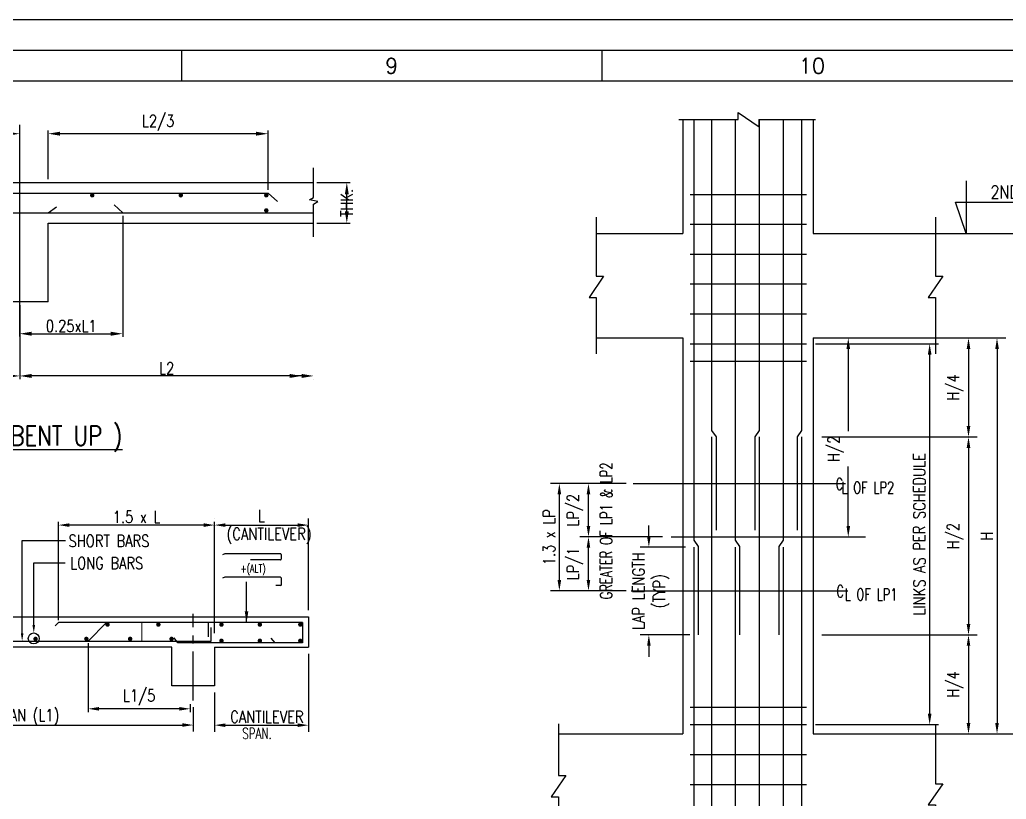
# Model space of a CAD drawing. Extents: x 482149 to 629471, y -388107 to -272741.
# Drawn here: x 585690 to 608373, y -290658 to -272741 of the extents above; entities that cross this region are included whole.
import ezdxf
from ezdxf.enums import TextEntityAlignment as Align
from ezdxf.lldxf.tags import DXFTag

# ---------------------------------------------------------------- set-up
doc = ezdxf.new("R2010")
doc.units = 0
doc.header["$LTSCALE"] = 500
doc.header["$MEASUREMENT"] = 0
doc.linetypes.add('CENTER2', pattern=[1.125, 0.75, -0.125, 0.125, -0.125])
doc.layers.get('DEFPOINTS').update_dxf_attribs({"color": 4})
for name, color, linetype in [('CEN', 8, 'CENTER'), ('CENTERLINE', 8, 'CENTER2'), ('col & circal', 8, 'CENTER2'), ('CUTOUT2', 9, 'Continuous'), ('DIM', 5, 'Continuous'), ('dimention', 7, 'Continuous'), ('hat', 8, 'Continuous'), ('LINK', 2, 'Continuous'), ('PNA', 10, 'Continuous'), ('S-CONCRET LINE', 4, 'Continuous'), ('S-REINFORCEMENT', 6, 'Continuous'), ('S-SCHEDULE', 2, 'Continuous'), ('S-TEXT-1', 4, 'Continuous'), ('S-TITLE', 6, 'Continuous'), ('ST', 6, 'Continuous'), ('TXT1', 2, 'Continuous')]:
    doc.layers.add(name, color=color, linetype=linetype)
doc.layers.add('LINE', color=253, linetype='Continuous', lineweight=18)
doc.styles.add('ROMAND', font='simplex.shx')
doc.styles.add('ROMANS', font='simplex.shx', dxfattribs={"width": 0.8, "height": 275, "bigfont": 'bigfont.shx'})
tags = doc.linetypes.add('CENTER', pattern=[2, 1.25, -0.25, 0.25, -0.25]).pattern_tags.tags
tags[10:11] = [DXFTag(74, 4), DXFTag(75, 0), DXFTag(340, '0'), DXFTag(46, 1.0), DXFTag(50, 0.0), DXFTag(44, 0.0), DXFTag(45, 0.0)]
tags[8:9] = [DXFTag(74, 4), DXFTag(75, 0), DXFTag(340, '0'), DXFTag(46, 1.0), DXFTag(50, 0.0), DXFTag(44, 0.0), DXFTag(45, 0.0)]
tags[6:7] = [DXFTag(74, 4), DXFTag(75, 0), DXFTag(340, '0'), DXFTag(46, 1.0), DXFTag(50, 0.0), DXFTag(44, 0.0), DXFTag(45, 0.0)]
tags[4:5] = [DXFTag(74, 4), DXFTag(75, 0), DXFTag(340, '0'), DXFTag(46, 1.0), DXFTag(50, 0.0), DXFTag(44, 0.0), DXFTag(45, 0.0)]
doc.dimstyles.new('5', dxfattribs={"dimtxt": 250, "dimasz": 250, "dimexe": 60, "dimexo": 60, "dimgap": 150, "dimtad": 1, "dimdec": 0, "dimlfac": 0.2, "dimzin": 0, "dimdsep": 46, "dimtxsty": 'ROMANS', "dimcen": -250, "dimclrd": 5, "dimclre": 5, "dimclrt": 4, "dimadec": 0, "dimazin": 0, "dimtfac": 1, "dimtdec": 0, "dimtix": 1, "dimtofl": 0, "dimtmove": 2, "dimatfit": 3, "dimfxl": 0, "dimtolj": 1, "dimtzin": 0, "dimarcsym": 0})
doc.dimstyles.new('Copy of INT2TIMES', dxfattribs={"dimtxt": 300, "dimasz": 275, "dimexe": 75, "dimexo": 75, "dimgap": 40, "dimtad": 1, "dimdec": 0, "dimlfac": 0.5, "dimrnd": 5, "dimzin": 0, "dimdsep": 46, "dimtxsty": 'ROMANS', "dimcen": -1, "dimclrd": 5, "dimclre": 5, "dimclrt": 4, "dimadec": 0, "dimazin": 0, "dimtfac": 1, "dimtdec": 0, "dimtix": 1, "dimtofl": 0, "dimtmove": 2, "dimatfit": 3, "dimfxl": 0, "dimtolj": 1, "dimtzin": 0, "dimarcsym": 0})
doc.dimstyles.new('Copy(2) of Standard', dxfattribs={"dimtxt": 300, "dimasz": 250, "dimexe": 75, "dimexo": 50, "dimgap": 50, "dimtad": 1, "dimdec": 0, "dimrnd": 5, "dimzin": 0, "dimdsep": 46, "dimtxsty": 'ROMANS', "dimcen": 0, "dimclrd": 5, "dimclre": 5, "dimclrt": 4, "dimadec": 0, "dimazin": 0, "dimtfac": 1, "dimtdec": 0, "dimtofl": 0, "dimtmove": 0, "dimatfit": 3, "dimfxl": 0, "dimtolj": 1, "dimtzin": 0, "dimarcsym": 0})
doc.dimstyles.new('dim25', dxfattribs={"dimtxt": 250, "dimasz": 250, "dimexe": 200, "dimexo": 200, "dimgap": 100, "dimtad": 1, "dimdec": 0, "dimlfac": 0.25, "dimzin": 0, "dimdsep": 46, "dimtxsty": 'ROMANS', "dimcen": 0, "dimclrd": 5, "dimclre": 5, "dimclrt": 4, "dimadec": 0, "dimazin": 0, "dimtfac": 1, "dimtdec": 0, "dimtix": 1, "dimtofl": 0, "dimtmove": 2, "dimatfit": 3, "dimfxl": 0, "dimtolj": 1, "dimtzin": 0, "dimlwd": -1, "dimlwe": -1, "dimarcsym": 0})
doc.dimstyles.new('INT1', dxfattribs={"dimtxt": 250, "dimasz": 250, "dimexe": 150, "dimexo": 60, "dimgap": 75, "dimtad": 1, "dimdec": 0, "dimzin": 0, "dimdsep": 46, "dimtxsty": 'ROMANS', "dimcen": -250, "dimclrd": 5, "dimclre": 5, "dimclrt": 4, "dimadec": 0, "dimazin": 0, "dimtfac": 1, "dimtdec": 0, "dimtix": 1, "dimtofl": 0, "dimtmove": 2, "dimatfit": 3, "dimfxl": 0, "dimtolj": 1, "dimtzin": 0, "dimarcsym": 0})

# ---------------------------------------------------------------- blocks, each defined once
blk = doc.blocks.new('A1')
at = {"flags": 128}
blk.add_lwpolyline([(0, 0), (82779, 0), (82779, 58231), (0, 58231)], close=True, dxfattribs=at)
at = {"layer": 'PNA'}
for p, q in [((54858, 57739), (54858, 57247)), ((61592, 57739), (61592, 57247))]:
    blk.add_line(p, q, dxfattribs=at)
at = {"layer": 'PNA', "color": 1}
for points in [[(984, 492), (82287, 492), (82287, 57739), (984, 57739)], [(1969, 984), (81794, 984), (81794, 57247), (1969, 57247)]]:
    blk.add_lwpolyline(points, close=True, dxfattribs=at)
at = {"layer": 'PNA', "style": 'ROMANS'}
for s, height, p in [('9', 246, (58226, 57493)), ('10', 246.1, (64960, 57493))]:
    blk.add_text(s, height=height, dxfattribs=at).set_placement(p, align=Align.MIDDLE)
blk = doc.blocks.new('*D51')
at = {"layer": 'DEFPOINTS', "color": 0}
for p in [(589681, -288390), (589681, -288952), (579972, -288982)]:
    blk.add_point(p, dxfattribs=at)
at = {"layer": 'DIM', "color": 5, "lineweight": -2}
for p, q in [((589681, -288540), (589681, -289102)), ((579972, -288832), (579972, -288802)), ((580222, -288952), (589431, -288952))]:
    blk.add_line(p, q, dxfattribs=at)
at = {"layer": 'DIM', "color": 5}
for points in [[(580222, -288910), (580222, -288993), (579972, -288952)], [(589431, -288993), (589431, -288910), (589681, -288952)]]:
    blk.add_solid(points, dxfattribs=at)
blk = doc.blocks.new('*D57')
at = {"layer": 'DEFPOINTS', "color": 0}
for p in [(592328, -287165), (590171, -288053), (592328, -288955)]:
    blk.add_point(p, dxfattribs=at)
at = {"layer": 'DIM', "color": 5, "lineweight": -2}
for p, q in [((592328, -287315), (592328, -289105)), ((590171, -288203), (590171, -289105)), ((590421, -288955), (592078, -288955))]:
    blk.add_line(p, q, dxfattribs=at)
at = {"layer": 'DIM', "color": 5}
for points in [[(590421, -288914), (590421, -288997), (590171, -288955)], [(592078, -288997), (592078, -288914), (592328, -288955)]]:
    blk.add_solid(points, dxfattribs=at)
at = {"layer": 'DIM', "color": 4, "insert": (591249, -288880), "char_height": 275, "attachment_point": 5, "style": 'ROMANS'}
blk.add_mtext('\\A1;   ', dxfattribs=at)
blk = doc.blocks.new('*D58')
at = {"layer": 'DEFPOINTS', "color": 0}
for p in [(586583, -284356), (586583, -286592), (590171, -286894)]:
    blk.add_point(p, dxfattribs=at)
at = {"layer": 'DIM', "color": 5, "lineweight": -2}
for p, q in [((586583, -286542), (586583, -284281)), ((589921, -284356), (586833, -284356)), ((590171, -286844), (590171, -284281))]:
    blk.add_line(p, q, dxfattribs=at)
at = {"layer": 'DIM', "color": 5}
for points in [[(586833, -284315), (586833, -284398), (586583, -284356)], [(589921, -284398), (589921, -284315), (590171, -284356)]]:
    blk.add_solid(points, dxfattribs=at)
at = {"layer": 'DIM', "color": 4, "insert": (588377, -284169), "char_height": 275, "attachment_point": 5, "style": 'ROMANS'}
blk.add_mtext('\\A1;1.5 x L', dxfattribs=at)
blk = doc.blocks.new('*D59')
at = {"layer": 'DEFPOINTS', "color": 0}
for p in [(590171, -284356), (592328, -284356), (592328, -286464)]:
    blk.add_point(p, dxfattribs=at)
at = {"layer": 'DIM', "color": 5, "lineweight": -2}
for p, q in [((590171, -284206), (590171, -284206)), ((592328, -286314), (592328, -284206)), ((590421, -284356), (592078, -284356))]:
    blk.add_line(p, q, dxfattribs=at)
at = {"layer": 'DIM', "color": 5}
for points in [[(590421, -284315), (590421, -284398), (590171, -284356)], [(592078, -284398), (592078, -284315), (592328, -284356)]]:
    blk.add_solid(points, dxfattribs=at)
at = {"layer": 'DIM', "color": 4, "insert": (591249, -284144), "char_height": 275, "attachment_point": 5, "style": 'ROMANS'}
blk.add_mtext('\\A1;L', dxfattribs=at)
blk = doc.blocks.new('*D98')
at = {"layer": 'DEFPOINTS', "color": 0}
for p in [(598097, -283400), (599836, -283400), (599836, -285866)]:
    blk.add_point(p, dxfattribs=at)
at = {"layer": 'DIM', "color": 5}
for p, q in [((599636, -283400), (597897, -283400)), ((598097, -285616), (598097, -283650)), ((599636, -285866), (597897, -285866))]:
    blk.add_line(p, q, dxfattribs=at)
for points in [[(598056, -283650), (598139, -283650), (598097, -283400)], [(598056, -285616), (598139, -285616), (598097, -285866)]]:
    blk.add_solid(points, dxfattribs=at)
at = {"layer": 'DIM', "color": 4, "insert": (597860, -284633), "char_height": 275, "attachment_point": 5, "rotation": 90, "style": 'ROMANS'}
blk.add_mtext('\\A1;1.3 x LP', dxfattribs=at)
blk = doc.blocks.new('*D101')
at = {"layer": 'DEFPOINTS', "color": 0}
for p in [(598767, -284628), (600666, -284628), (599836, -285866)]:
    blk.add_point(p, dxfattribs=at)
at = {"layer": 'DIM', "color": 5}
for p, q in [((600466, -284628), (598567, -284628)), ((598767, -285616), (598767, -284878)), ((599636, -285866), (598567, -285866))]:
    blk.add_line(p, q, dxfattribs=at)
for points in [[(598725, -284878), (598808, -284878), (598767, -284628)], [(598725, -285616), (598808, -285616), (598767, -285866)]]:
    blk.add_solid(points, dxfattribs=at)
at = {"layer": 'DIM', "color": 4, "insert": (598457, -285247), "char_height": 275, "attachment_point": 5, "rotation": 90, "style": 'ROMANS'}
blk.add_mtext('\\A1;LP/1', dxfattribs=at)
blk = doc.blocks.new('*D102')
at = {"layer": 'DEFPOINTS', "color": 0}
for p in [(598767, -283400), (599836, -283400), (600666, -284628)]:
    blk.add_point(p, dxfattribs=at)
at = {"layer": 'DIM', "color": 5}
for p, q in [((599636, -283400), (598567, -283400)), ((598767, -284378), (598767, -283650)), ((600466, -284628), (598567, -284628))]:
    blk.add_line(p, q, dxfattribs=at)
for points in [[(598725, -283650), (598808, -283650), (598767, -283400)], [(598725, -284378), (598808, -284378), (598767, -284628)]]:
    blk.add_solid(points, dxfattribs=at)
at = {"layer": 'DIM', "color": 4, "insert": (598457, -284014), "char_height": 275, "attachment_point": 5, "rotation": 90, "style": 'ROMANS'}
blk.add_mtext('\\A1;LP/2', dxfattribs=at)
blk = doc.blocks.new('*D112')
at = {"layer": 'DEFPOINTS', "color": 0}
for p in [(606443, -280056), (606289, -289156), (608160, -289156)]:
    blk.add_point(p, dxfattribs=at)
at = {"layer": 'DIM', "color": 5}
for p, q in [((606643, -280056), (608360, -280056)), ((608160, -280306), (608160, -288906)), ((606489, -289156), (608360, -289156))]:
    blk.add_line(p, q, dxfattribs=at)
for points in [[(608119, -280306), (608202, -280306), (608160, -280056)], [(608119, -288906), (608202, -288906), (608160, -289156)]]:
    blk.add_solid(points, dxfattribs=at)
at = {"layer": 'DIM', "color": 4, "insert": (607923, -284606), "char_height": 275, "attachment_point": 5, "rotation": 90, "style": 'ROMANS'}
blk.add_mtext('\\A1;H', dxfattribs=at)
blk = doc.blocks.new('*D113')
at = {"layer": 'DEFPOINTS', "color": 0}
for p in [(603935, -280056), (603935, -284628), (604740, -284628)]:
    blk.add_point(p, dxfattribs=at)
at = {"layer": 'DIM', "color": 5}
for p, q in [((604135, -280056), (604940, -280056)), ((604740, -280306), (604740, -282199)), ((604740, -284378), (604740, -283007)), ((604135, -284628), (604940, -284628))]:
    blk.add_line(p, q, dxfattribs=at)
for points in [[(604699, -280306), (604782, -280306), (604740, -280056)], [(604699, -284378), (604782, -284378), (604740, -284628)]]:
    blk.add_solid(points, dxfattribs=at)
at = {"layer": 'DIM', "color": 4, "insert": (604450, -282603), "char_height": 275, "attachment_point": 5, "rotation": 90, "style": 'ROMANS'}
blk.add_mtext('\\A1;H/2', dxfattribs=at)
blk = doc.blocks.new('*D118')
at = {"layer": 'DEFPOINTS', "color": 0}
for p in [(606136, -280056), (603935, -282331), (607504, -282331)]:
    blk.add_point(p, dxfattribs=at)
at = {"layer": 'DIM', "color": 5}
for p, q in [((606336, -280056), (607704, -280056)), ((607504, -280306), (607504, -282081)), ((604135, -282331), (607704, -282331))]:
    blk.add_line(p, q, dxfattribs=at)
for points in [[(607463, -280306), (607546, -280306), (607504, -280056)], [(607463, -282081), (607546, -282081), (607504, -282331)]]:
    blk.add_solid(points, dxfattribs=at)
at = {"layer": 'DIM', "color": 4, "insert": (607195, -281193), "char_height": 275, "attachment_point": 5, "rotation": 90, "style": 'ROMANS'}
blk.add_mtext('\\A1;H/4', dxfattribs=at)
blk = doc.blocks.new('*D119')
at = {"layer": 'DEFPOINTS', "color": 0}
for p in [(603935, -282331), (603935, -286881), (607504, -286881)]:
    blk.add_point(p, dxfattribs=at)
at = {"layer": 'DIM', "color": 5}
for p, q in [((604135, -282331), (607704, -282331)), ((607504, -282581), (607504, -286631)), ((604135, -286881), (607704, -286881))]:
    blk.add_line(p, q, dxfattribs=at)
for points in [[(607463, -282581), (607546, -282581), (607504, -282331)], [(607463, -286631), (607546, -286631), (607504, -286881)]]:
    blk.add_solid(points, dxfattribs=at)
at = {"layer": 'DIM', "color": 4, "insert": (607195, -284606), "char_height": 275, "attachment_point": 5, "rotation": 90, "style": 'ROMANS'}
blk.add_mtext('\\A1;H/2', dxfattribs=at)
blk = doc.blocks.new('*D120')
at = {"layer": 'DEFPOINTS', "color": 0}
for p in [(603935, -286881), (606289, -289156), (607504, -289156)]:
    blk.add_point(p, dxfattribs=at)
at = {"layer": 'DIM', "color": 5}
for p, q in [((604135, -286881), (607704, -286881)), ((607504, -287131), (607504, -288906)), ((606489, -289156), (607704, -289156))]:
    blk.add_line(p, q, dxfattribs=at)
for points in [[(607463, -287131), (607546, -287131), (607504, -286881)], [(607463, -288906), (607546, -288906), (607504, -289156)]]:
    blk.add_solid(points, dxfattribs=at)
at = {"layer": 'DIM', "color": 4, "insert": (607195, -288018), "char_height": 275, "attachment_point": 5, "rotation": 90, "style": 'ROMANS'}
blk.add_mtext('\\A1;H/4', dxfattribs=at)
blk = doc.blocks.new('*D128')
at = {"layer": 'DEFPOINTS', "color": 0}
for p in [(586345, -275361), (586345, -276483), (591400, -276725)]:
    blk.add_point(p, dxfattribs=at)
at = {"layer": 'DIM', "color": 5, "lineweight": -2, "ltscale": 2}
for p, q in [((586345, -276408), (586345, -275286)), ((591125, -275361), (586620, -275361)), ((591400, -276650), (591400, -275286))]:
    blk.add_line(p, q, dxfattribs=at)
at = {"layer": 'DIM', "color": 5}
for points in [[(586620, -275315), (586620, -275406), (586345, -275361)], [(591125, -275406), (591125, -275315), (591400, -275361)]]:
    blk.add_solid(points, dxfattribs=at)
at = {"layer": 'DIM', "color": 4, "insert": (588872, -275111), "char_height": 275, "attachment_point": 5, "style": 'ROMANS'}
blk.add_mtext('\\A1;L2/3', dxfattribs=at)
blk = doc.blocks.new('*D129')
at = {"layer": 'DEFPOINTS', "color": 0}
for p in [(592447, -276483), (593211, -276483), (592447, -277417)]:
    blk.add_point(p, dxfattribs=at)
at = {"layer": 'DIM', "color": 5, "lineweight": -2, "ltscale": 2}
for p, q in [((592522, -276483), (593286, -276483)), ((593211, -277142), (593211, -276758)), ((592522, -277417), (593286, -277417))]:
    blk.add_line(p, q, dxfattribs=at)
at = {"layer": 'DIM', "color": 5}
for points in [[(593257, -276758), (593165, -276758), (593211, -276483)], [(593165, -277142), (593257, -277142), (593211, -277417)]]:
    blk.add_solid(points, dxfattribs=at)
at = {"layer": 'DIM', "color": 4, "insert": (593211, -276950), "char_height": 275, "attachment_point": 5, "rotation": 90, "style": 'ROMANS'}
blk.add_mtext('\\A1;THK.', dxfattribs=at)
blk = doc.blocks.new('*D130')
at = {"layer": 'DEFPOINTS', "color": 0}
for p in [(585690, -275361), (569217, -276483), (585690, -276483)]:
    blk.add_point(p, dxfattribs=at)
at = {"layer": 'DIM', "color": 5, "lineweight": -2, "ltscale": 2}
for p, q in [((569217, -276408), (569217, -275286)), ((569492, -275361), (585415, -275361)), ((585690, -276408), (585690, -275286))]:
    blk.add_line(p, q, dxfattribs=at)
at = {"layer": 'DIM', "color": 5}
for points in [[(569492, -275315), (569492, -275406), (569217, -275361)], [(585415, -275406), (585415, -275315), (585690, -275361)]]:
    blk.add_solid(points, dxfattribs=at)
at = {"layer": 'DIM', "color": 4, "insert": (577454, -275183), "char_height": 275, "attachment_point": 5, "style": 'ROMANS'}
blk.add_mtext('\\A1;L1', dxfattribs=at)
blk = doc.blocks.new('*D161')
at = {"layer": 'DEFPOINTS', "color": 0}
for p in [(585690, -279224), (569217, -280021), (585690, -280928)]:
    blk.add_point(p, dxfattribs=at)
at = {"layer": 'DIM', "color": 5, "lineweight": -2, "ltscale": 2}
for p, q in [((585690, -279299), (585690, -281003)), ((569217, -280096), (569217, -281003)), ((569492, -280928), (585415, -280928))]:
    blk.add_line(p, q, dxfattribs=at)
at = {"layer": 'DIM', "color": 5}
for points in [[(569492, -280882), (569492, -280974), (569217, -280928)], [(585415, -280974), (585415, -280882), (585690, -280928)]]:
    blk.add_solid(points, dxfattribs=at)
at = {"layer": 'DIM', "color": 4, "insert": (577454, -280751), "char_height": 275, "attachment_point": 5, "style": 'ROMANS'}
blk.add_mtext('\\A1;L1', dxfattribs=at)
blk = doc.blocks.new('*D162')
at = {"layer": 'DEFPOINTS', "color": 0}
for p in [(585690, -279224), (585690, -280928), (592447, -280928)]:
    blk.add_point(p, dxfattribs=at)
at = {"layer": 'DIM', "color": 5, "lineweight": -2, "ltscale": 2}
for p, q in [((585690, -279299), (585690, -281003)), ((592172, -280928), (585965, -280928)), ((592447, -281003), (592447, -281003))]:
    blk.add_line(p, q, dxfattribs=at)
at = {"layer": 'DIM', "color": 5}
for points in [[(585965, -280882), (585965, -280974), (585690, -280928)], [(592172, -280974), (592172, -280882), (592447, -280928)]]:
    blk.add_solid(points, dxfattribs=at)
at = {"layer": 'DIM', "color": 4, "insert": (589069, -280751), "char_height": 275, "attachment_point": 5, "style": 'ROMANS'}
blk.add_mtext('\\A1;L2', dxfattribs=at)
blk = doc.blocks.new('*D166')
at = {"layer": 'DEFPOINTS', "color": 0}
for p in [(588060, -277176), (585690, -279224), (588060, -279958)]:
    blk.add_point(p, dxfattribs=at)
at = {"layer": 'DIM', "color": 5, "lineweight": -2, "ltscale": 2}
for p, q in [((588060, -277251), (588060, -280033)), ((585690, -279299), (585690, -280033)), ((585965, -279958), (587785, -279958))]:
    blk.add_line(p, q, dxfattribs=at)
at = {"layer": 'DIM', "color": 5}
for points in [[(585965, -279912), (585965, -280004), (585690, -279958)], [(587785, -280004), (587785, -279912), (588060, -279958)]]:
    blk.add_solid(points, dxfattribs=at)
at = {"layer": 'DIM', "color": 4, "insert": (586875, -279780), "char_height": 275, "attachment_point": 5, "style": 'ROMANS'}
blk.add_mtext('\\A1;0.25xL1', dxfattribs=at)
blk = doc.blocks.new('*D167')
at = {"layer": 'DEFPOINTS', "color": 0}
for p in [(587265, -287023), (589607, -288423), (587265, -288579)]:
    blk.add_point(p, dxfattribs=at)
at = {"layer": 'DIM', "color": 5, "lineweight": -2}
for p, q in [((587265, -287073), (587265, -288654)), ((589607, -288473), (589607, -288654)), ((589357, -288579), (587515, -288579))]:
    blk.add_line(p, q, dxfattribs=at)
at = {"layer": 'DIM', "color": 5}
for points in [[(587515, -288537), (587515, -288621), (587265, -288579)], [(589357, -288621), (589357, -288537), (589607, -288579)]]:
    blk.add_solid(points, dxfattribs=at)
at = {"layer": 'DIM', "color": 4, "insert": (588436, -288319), "char_height": 275, "attachment_point": 5, "style": 'ROMANS'}
blk.add_mtext('\\A1;L1/5', dxfattribs=at)
blk = doc.blocks.new('*D170')
at = {"layer": 'DEFPOINTS', "color": 0}
for p in [(603783, -280189), (603783, -288943), (606611, -288943)]:
    blk.add_point(p, dxfattribs=at)
at = {"layer": 'DIM', "color": 5}
for p, q in [((603983, -280189), (606811, -280189)), ((606611, -280439), (606611, -288693)), ((603983, -288943), (606811, -288943))]:
    blk.add_line(p, q, dxfattribs=at)
for points in [[(606570, -280439), (606653, -280439), (606611, -280189)], [(606570, -288693), (606653, -288693), (606611, -288943)]]:
    blk.add_solid(points, dxfattribs=at)
at = {"layer": 'DIM', "color": 4, "insert": (606374, -284566), "char_height": 275, "attachment_point": 5, "rotation": 90, "style": 'ROMANS'}
blk.add_mtext('\\A1;LINKS AS PER SCHEDULE', dxfattribs=at)
blk = doc.blocks.new('*D172')
at = {"layer": 'DEFPOINTS', "color": 0}
for p in [(601195, -284863), (600155, -286881), (601295, -286881)]:
    blk.add_point(p, dxfattribs=at)
at = {"layer": 'DIM', "color": 5}
for p, q in [((600155, -284613), (600155, -284363)), ((600995, -284863), (599955, -284863)), ((601095, -286881), (599955, -286881)), ((600155, -287131), (600155, -287381))]:
    blk.add_line(p, q, dxfattribs=at)
for points in [[(600114, -284613), (600197, -284613), (600155, -284863)], [(600114, -287131), (600197, -287131), (600155, -286881)]]:
    blk.add_solid(points, dxfattribs=at)
at = {"layer": 'DIM', "color": 4, "char_height": 275, "rotation": 90, "style": 'ROMANS'}
for s, insert, attachment_point in [('\\A1;LAP LENGTH', (600055, -285872), 8), ('\\A1;(TYP)', (600255, -285872), 2)]:
    blk.add_mtext(s, dxfattribs=dict(at, insert=insert, attachment_point=attachment_point))

msp = doc.modelspace()

# ---------------------------------------------------------------- linework, layer by layer
at = {"layer": 'CEN'}
for p, q in [((599793.177, -283400.487), (604674.375, -283400.487)), ((600665.875, -284628.098), (605135.875, -284628.098)), ((599750.351, -285866.395), (604730.049, -285866.395))]:
    msp.add_line(p, q, dxfattribs=at)
at = {"layer": 'CENTERLINE', "ltscale": 3}
msp.add_line((589681.293, -288390.228), (589681.293, -286392.946), dxfattribs=at)
at = {"layer": 'col & circal', "linetype": 'CENTER2', "ltscale": 50}
msp.add_line((585690.473, -280020.81), (585690.473, -275158.78), dxfattribs=at)
at = {"layer": 'CUTOUT2', "linetype": 'Continuous', "elevation": 0}
msp.add_lwpolyline([(592447.303, -277733.157), (592447.319, -276976.801), (592544.385, -276920.755), (592351.103, -276882.868), (592447.319, -276824.921), (592447.297, -276141.863)], dxfattribs=at)
at = {"layer": 'DIM', "color": 3, "linetype": 'Continuous'}
for p, q in [((606746.236, -277655.848), (609444.436, -277655.848)), ((606746.236, -289155.848), (609444.436, -289155.848))]:
    msp.add_line(p, q, dxfattribs=at)
at = {"layer": 'DIM'}
for p, q in [((585745.984, -286843.048), (585745.984, -284712.963)), ((586012.947, -286655.681), (586012.947, -285223.684))]:
    msp.add_line(p, q, dxfattribs=at)
at = {"layer": 'DIM', "color": 5}
for p, q in [((585745.984, -284712.963), (586739.78, -284712.963)), ((586012.947, -285223.684), (586733.186, -285223.684))]:
    msp.add_line(p, q, dxfattribs=at)
at = {"layer": 'DIM'}
msp.add_lwpolyline([(600847.779, -275037.066), (602205.742, -275037.066), (602205.742, -274870.701), (602692.559, -275203.43), (602692.559, -275037.066), (603986.467, -275037.066)], dxfattribs=at)
at = {"layer": 'DIM', "color": 8}
for points in [[(598946.662, -277278.883), (598946.662, -278636.846), (599113.027, -278636.846), (598780.298, -279123.663), (598946.662, -279123.663), (598946.662, -280417.571)], [(606746.236, -277278.883), (606746.236, -278636.846), (606912.601, -278636.846), (606579.872, -279123.663), (606746.236, -279123.663), (606746.236, -280417.571)], [(598077.952, -288923.227), (598077.952, -290112.439), (598244.316, -290112.439), (597911.587, -290599.256), (598077.952, -290599.256), (598077.952, -291856.272)], [(606746.236, -288942.887), (606746.236, -290300.85), (606912.601, -290300.85), (606579.872, -290787.667), (606746.236, -290787.667), (606746.236, -291834.804)]]:
    msp.add_lwpolyline(points, dxfattribs=at)
at = {"layer": 'dimention', "color": 5}
for points in [[(586042.994, -286655.681), (585982.904, -286655.681), (586012.947, -286835.94)], [(585776.03, -286843.048), (585715.94, -286843.048), (585745.984, -287023.316)]]:
    msp.add_solid(points, dxfattribs=at)
at = {"layer": 'hat'}
msp.add_circle((586012.947, -286962.377), 126.431, dxfattribs=at)
at = {"layer": 'LINE'}
msp.add_line((588498.714, -286591.907), (588498.714, -287023.316), dxfattribs=at)
at = {"layer": 'LINK'}
for p, q in [((601102.312, -276756.685), (603782.858, -276756.685)), ((601102.312, -277442.685), (603782.858, -277442.685)), ((601102.312, -278128.685), (603782.858, -278128.685)), ((601102.312, -278814.685), (603782.858, -278814.685)), ((601102.312, -279500.685), (603782.858, -279500.685)), ((601102.312, -280189.232), (603782.858, -280189.232)), ((601102.312, -280589.232), (603782.858, -280589.232)), ((601102.312, -288542.685), (603782.858, -288542.685)), ((601102.312, -288942.685), (603782.858, -288942.685)), ((601102.312, -289628.685), (603782.858, -289628.685)), ((601102.312, -290314.685), (603782.858, -290314.685))]:
    msp.add_line(p, q, dxfattribs=at)
at = {"layer": 'S-CONCRET LINE', "color": 130, "linetype": 'Continuous'}
for p, q in [((600935.049, -275029.823), (600935.049, -277655.848)), ((603935.049, -275029.823), (603935.049, -277655.848)), ((598946.662, -277655.848), (600935.049, -277655.848)), ((603935.049, -277655.848), (606746.236, -277655.848)), ((598946.662, -280055.848), (600935.049, -280055.848)), ((600935.049, -280055.848), (600935.049, -289155.848)), ((603935.049, -280055.848), (603935.049, -289155.848)), ((603935.049, -280055.848), (606746.236, -280055.848)), ((598077.952, -289155.848), (600935.049, -289155.848)), ((603935.049, -289155.848), (606746.236, -289155.848))]:
    msp.add_line(p, q, dxfattribs=at)
at = {"layer": 'S-CONCRET LINE', "color": 130}
for p, q in [((568562.785, -276483.392), (592447.308, -276483.392)), ((586344.854, -277417.028), (592447.308, -277417.028)), ((586344.854, -279223.585), (586344.854, -277417.028)), ((586344.854, -279223.585), (585036.091, -279223.585)), ((585303.235, -286463.606), (592327.986, -286463.606)), ((592327.986, -286463.606), (592327.986, -287164.921)), ((589188.284, -287164.921), (585303.235, -287164.921)), ((589188.284, -288053.25), (589188.284, -287164.921)), ((590170.787, -287164.921), (590170.787, -288053.25)), ((590170.787, -287164.921), (592327.986, -287164.921)), ((590170.787, -288053.25), (589188.284, -288053.25))]:
    msp.add_line(p, q, dxfattribs=at)
at = {"layer": 'S-REINFORCEMENT'}
for p, q in [((601195.049, -284701.943), (601195.049, -275029.823)), ((601606.825, -282180.848), (601606.825, -275029.823)), ((602145.243, -284701.943), (602145.243, -275029.823)), ((602700.069, -282180.848), (602700.069, -275029.823)), ((603252.68, -284701.943), (603252.68, -275029.823)), ((603675.049, -282180.848), (603675.049, -275029.823)), ((601706.825, -282330.848), (601606.825, -282180.848)), ((601606.825, -294647.877), (601606.825, -282330.848)), ((601706.825, -284470.127), (601706.825, -282330.848)), ((602600.069, -282330.848), (602700.069, -282180.848)), ((602600.069, -284470.127), (602600.069, -282330.848)), ((602700.069, -294647.877), (602700.069, -282330.848)), ((603575.049, -282330.848), (603675.049, -282180.848)), ((603575.049, -284470.127), (603575.049, -282330.848)), ((603675.049, -294647.877), (603675.049, -282330.848)), ((601295.049, -284851.943), (601195.049, -284701.943)), ((601195.049, -297379.693), (601195.049, -284863.127)), ((601295.049, -286880.848), (601295.049, -284851.943)), ((602245.243, -284851.943), (602145.243, -284701.943)), ((602145.243, -297379.693), (602145.243, -284863.127)), ((602245.243, -286880.848), (602245.243, -284851.943)), ((603152.68, -284851.943), (603252.68, -284701.943)), ((603152.68, -286880.848), (603152.68, -284851.943)), ((603252.68, -297379.693), (603252.68, -284863.127)), ((590403.268, -285013.822), (590353.496, -285036.484)), ((591685.193, -285013.822), (590403.268, -285013.822)), ((591700.118, -285028.759), (591700.118, -285140.44)), ((591685.193, -285155.377), (590998.228, -285155.377)), ((590403.268, -285556.763), (590353.496, -285579.435)), ((591685.193, -285556.763), (590403.268, -285556.763)), ((591695.751, -285748.45), (591577.189, -285748.45)), ((591700.118, -285571.698), (591700.118, -285737.891)), ((586583.003, -286591.907), (586506.918, -286673.431)), ((591023.29, -286591.907), (586583.003, -286591.907)), ((587265.209, -287023.316), (587685.38, -286591.907)), ((592192.646, -286591.907), (587668.726, -286591.907)), ((590033.357, -286925.424), (590033.357, -286591.907)), ((592192.646, -286591.907), (592192.646, -287066.151)), ((590088.345, -287023.316), (590088.345, -286712.721)), ((585303.235, -287023.316), (590088.345, -287023.316)), ((589323.775, -287066.151), (589240.975, -286944.352)), ((592192.646, -287066.151), (589323.775, -287066.151)), ((591560.968, -287066.151), (591470.224, -286955.265))]:
    msp.add_line(p, q, dxfattribs=at)
at = {"layer": 'S-REINFORCEMENT', "linetype": 'ByBlock', "ltscale": 6}
for p, q in [((568860.95, -277175.784), (592447.308, -277175.784)), ((586344.854, -277175.784), (586534.816, -277044.995)), ((587859.405, -276992.506), (588059.501, -277175.784))]:
    msp.add_line(p, q, dxfattribs=at)
at = {"layer": 'S-REINFORCEMENT', "linetype": 'ByBlock', "ltscale": 6, "elevation": 0}
msp.add_lwpolyline([(579766.495, -276921.336), (579981.243, -276724.637), (591399.702, -276724.637), (591614.451, -276921.336)], dxfattribs=at)
at = {"layer": 'S-REINFORCEMENT', "const_width": 50.698, "elevation": 0}
for points in [[(587332.88, -276776.376, 1), (587383.571, -276776.376, 1)], [(589368.516, -276776.376, 1), (589419.208, -276776.376, 1)], [(591334.358, -276776.376, 1), (591385.049, -276776.376, 1)], [(591334.358, -277123.189, 1), (591385.049, -277123.189, 1)]]:
    msp.add_lwpolyline(points, format="xyb", close=True, dxfattribs=at)
at = {"layer": 'S-REINFORCEMENT', "const_width": 50.698}
for points in [[(587735.29, -286642.551, -1), (587684.589, -286642.551, -1)], [(588903.159, -286642.98, -1), (588852.467, -286642.98, -1)], [(590302.732, -286642.931, -1), (590353.426, -286642.931, -1)], [(591185.98, -286642.931, -1), (591236.675, -286642.931, -1)], [(592116.506, -286642.931, -1), (592167.201, -286642.931, -1)], [(586028.465, -286972.33, 1), (586079.157, -286972.33, 1)], [(587197.219, -286971.876, 1), (587247.911, -286971.876, 1)], [(588204.161, -286972.351, 1), (588254.865, -286972.351, 1)], [(589155.324, -286972.394, 1), (589206.016, -286972.394, 1)], [(590302.732, -287015.127, 1), (590353.426, -287015.127, 1)], [(591185.98, -287015.127, 1), (591236.675, -287015.127, 1)], [(592116.506, -287015.127, 1), (592167.201, -287015.127, 1)]]:
    msp.add_lwpolyline(points, format="xyb", close=True, dxfattribs=at)
at = {"layer": 'ST'}
for centre, start, end in [((591685.193, -285028.759), 0, 90), ((591685.193, -285140.44), 270, 0), ((591685.193, -285571.698), 0, 90), ((591685.193, -285737.891), 270, 0)]:
    msp.add_arc(centre, 14.932, start, end, dxfattribs=at)
at = {"layer": 'TXT1'}
msp.add_lwpolyline([(607452.788, -276443.613), (607452.788, -277655.848), (607207.243, -276934.137), (610807.717, -276934.137)], dxfattribs=at)

# ---------------------------------------------------------------- block references
at = {"xscale": 1.434849416022188, "yscale": 1.434849416022188, "zscale": 1.434849416022188}
msp.add_blockref('A1', (510695.778, -356294.5), dxfattribs=at)

# ---------------------------------------------------------------- texts
at = {"layer": 'S-SCHEDULE', "color": 4, "style": 'ROMANS', "width": 0.7}
msp.add_text('+(ALT)', height=183.3333, dxfattribs=at).set_placement((591055.607, -285369.367), align=Align.MIDDLE)
msp.add_text(' SPAN. ', height=250, dxfattribs=at).set_placement((590684.92, -289144.342), align=Align.MIDDLE_LEFT)
at = {"layer": 'S-TEXT-1', "linetype": 'ByBlock', "style": 'ROMANS', "width": 0.7}
msp.add_text('GREATER OF LP1 & LP2', height=275, rotation=90, dxfattribs=at).set_placement((599175.672, -284487.776), align=Align.MIDDLE)
at = {"layer": 'S-TEXT-1', "linetype": 'ByBlock', "style": 'ROMANS'}
for s, width, p in [('C', 0.7, (604535.307, -283411.935)), ('L OF LP2', 0.7, (605188.307, -283496.435)), ('C', 0.7, (604555.481, -285877.843)), ('L OF LP1', 0.7, (605263.481, -285951.843)), ('BIGGER SPAN (L1)', 0.8, (585237.464, -288747.19))]:
    msp.add_text(s, height=275, dxfattribs=dict(at, width=width)).set_placement(p, align=Align.MIDDLE)
at = {"layer": 'S-TEXT-1', "linetype": 'ByBlock', "style": 'ROMANS', "width": 0.8}
for s, p in [('(CANTILEVER)', (590446.988, -284559.77)), ('SHORT BARS', (586812.507, -284720.566)), ('LONG BARS', (586851.216, -285230.239)), ('CANTILEVER  ', (590528.733, -288762.684))]:
    msp.add_text(s, height=275, dxfattribs=at).set_placement(p, align=Align.MIDDLE_LEFT)
at = {"layer": 'S-TITLE', "style": 'ROMANS', "width": 0.8}
msp.add_text('%%UTYPICAL DETAIL OF SLAB ( EXTRA TOP BARS - NO BENT UP )', height=450, dxfattribs=at).set_placement((580505.046, -282300.515), align=Align.MIDDLE_CENTER)
at = {"layer": 'TXT1', "style": 'ROMAND', "width": 0.8}
msp.add_text('2ND FLOOR LVL.', height=300, dxfattribs=at).set_placement((609332.688, -276851.802), align=Align.CENTER)

# ---------------------------------------------------------------- dimensions: what is measured, and where the dimension line sits
at = {"layer": 'DIM', "ltscale": 2}
for base, p1, p2, text, picture, middle in [((586344.854, -275360.662), (591399.702, -276724.637), (586344.854, -276483.392), 'L2/3', '*D128', (588872.278, -275111.138)), ((585690.473, -275360.662), (569217.167, -276483.392), (585690.473, -276483.392), 'L1', '*D130', (577453.82, -275183.162)), ((588059.501, -279957.78), (585690.473, -279223.585), (588059.501, -277175.784), '0.25xL1', '*D166', (586874.987, -279780.28)), ((585690.473, -280928.28), (569217.167, -280020.81), (585690.473, -279223.585), 'L1', '*D161', (577453.82, -280750.78))]:
    dim = msp.add_linear_dim(base=base, p1=p1, p2=p2, text=text, dimstyle='Copy of INT2TIMES', dxfattribs=at)
    dim.commit()
    dim.dimension.update_dxf_attribs({"geometry": picture, "text_midpoint": middle})
dim = msp.add_linear_dim(base=(593210.975, -276483.392), p1=(592447.308, -277417.028), p2=(592447.308, -276483.392), angle=90, text='THK.', dimstyle='Copy of INT2TIMES', dxfattribs=at)
dim.commit()
dim.dimension.update_dxf_attribs({"geometry": '*D129', "text_midpoint": (593210.975, -276950.21), "dimtype": 160})
dim = msp.add_linear_dim(base=(585690.473, -280928.28), p1=(592447.255, -280928.28), p2=(585690.473, -279223.585), angle=180, text='L2', dimstyle='Copy of INT2TIMES', dxfattribs=at)
dim.commit()
dim.dimension.update_dxf_attribs({"geometry": '*D162', "text_midpoint": (589068.864, -280750.78)})
at = {"layer": 'DIM'}
dim = msp.add_linear_dim(base=(604740.184, -284628.098), p1=(603935.049, -280055.848), p2=(603935.049, -284628.098), angle=90, text='H/2', dimstyle='dim25', dxfattribs=at)
dim.commit()
dim.dimension.update_dxf_attribs({"geometry": '*D113', "text_midpoint": (604449.708, -282602.693), "dimtype": 160})
for base, p1, p2, text, picture, middle in [((607504.382, -282330.848), (606136.171, -280055.848), (603935.049, -282330.848), 'H/4', '*D118', (607194.859, -281193.348)), ((608160.321, -289155.848), (606443.041, -280055.848), (606288.74, -289155.848), 'H', '*D112', (607922.821, -284605.848)), ((606611.395, -288942.685), (603782.858, -280189.232), (603782.858, -288942.685), 'LINKS AS PER SCHEDULE', '*D170', (606373.895, -284565.958)), ((607504.382, -286880.848), (603935.049, -282330.848), (603935.049, -286880.848), 'H/2', '*D119', (607194.859, -284605.848)), ((598097.415, -283400.487), (599835.851, -285866.395), (599835.851, -283400.487), '1.3 x LP', '*D98', (597859.915, -284633.441)), ((598766.633, -283400.487), (600665.875, -284628.098), (599835.851, -283400.487), 'LP/2', '*D102', (598457.109, -284014.292)), ((600155.498, -286880.848), (601195.049, -284863.127), (601295.049, -286880.848), 'LAP LENGTH\\X(TYP)', '*D172', (600155.498, -285871.987)), ((598766.633, -284628.098), (599835.851, -285866.395), (600665.875, -284628.098), 'LP/1', '*D101', (598457.109, -285247.246)), ((607504.382, -289155.848), (603935.049, -286880.848), (606288.74, -289155.848), 'H/4', '*D120', (607194.859, -288018.348))]:
    dim = msp.add_linear_dim(base=base, p1=p1, p2=p2, angle=90, text=text, dimstyle='dim25', dxfattribs=at)
    dim.commit()
    dim.dimension.update_dxf_attribs({"geometry": picture, "text_midpoint": middle})
for base, p1, p2, text, dimstyle, override, picture, middle in [((586583.003, -284356.28), (590170.787, -286894.305), (586583.003, -286591.907), '1.5 x L', 'Copy(2) of Standard', {"dimfxl": 60}, '*D58', (588376.895, -284168.78)), ((592327.986, -284356.28), (590170.787, -284356.28), (592327.986, -286463.606), 'L', 'INT1', {"dimexo": 150, "dimlfac": 0.25}, '*D59', (591249.386, -284143.78)), ((592327.986, -288955.192), (590170.787, -288053.25), (592327.986, -287164.921), '   ', 'INT1', {"dimexo": 150, "dimlfac": 0.25}, '*D57', (591249.386, -288880.192)), ((589681.293, -288951.57), (579971.615, -288981.655), (589681.293, -288390.228), ' ', 'INT1', {"dimexo": 150, "dimlfac": 0.25}, '*D51', (584826.454, -288951.57))]:
    dim = msp.add_linear_dim(base=base, p1=p1, p2=p2, text=text, dimstyle=dimstyle, override=override, dxfattribs=at)
    dim.commit()
    dim.dimension.update_dxf_attribs({"geometry": picture, "text_midpoint": middle})
dim = msp.add_linear_dim(base=(587265.209, -288579.013), p1=(589606.787, -288422.936), p2=(587265.209, -287023.316), angle=180, text='L1/5', dimstyle='Copy(2) of Standard', override={"dimfxl": 60}, dxfattribs=at)
dim.commit()
dim.dimension.update_dxf_attribs({"geometry": '*D167', "text_midpoint": (588435.998, -288319.489)})

# ---------------------------------------------------------------- leaders
at = {"layer": 'DIM', "ltscale": 2}
msp.add_leader([(592172.255, -280928.28), (591350.144, -280928.28)], dimstyle='Copy of INT2TIMES', dxfattribs=at)
at = {"layer": 'dimention', "linetype": 'Continuous'}
msp.add_leader([(590905.326, -286591.907), (590905.326, -285850.522), (590905.326, -285659.838)], dimstyle='5', dxfattribs=at)

doc.saveas('drawing.dxf')
